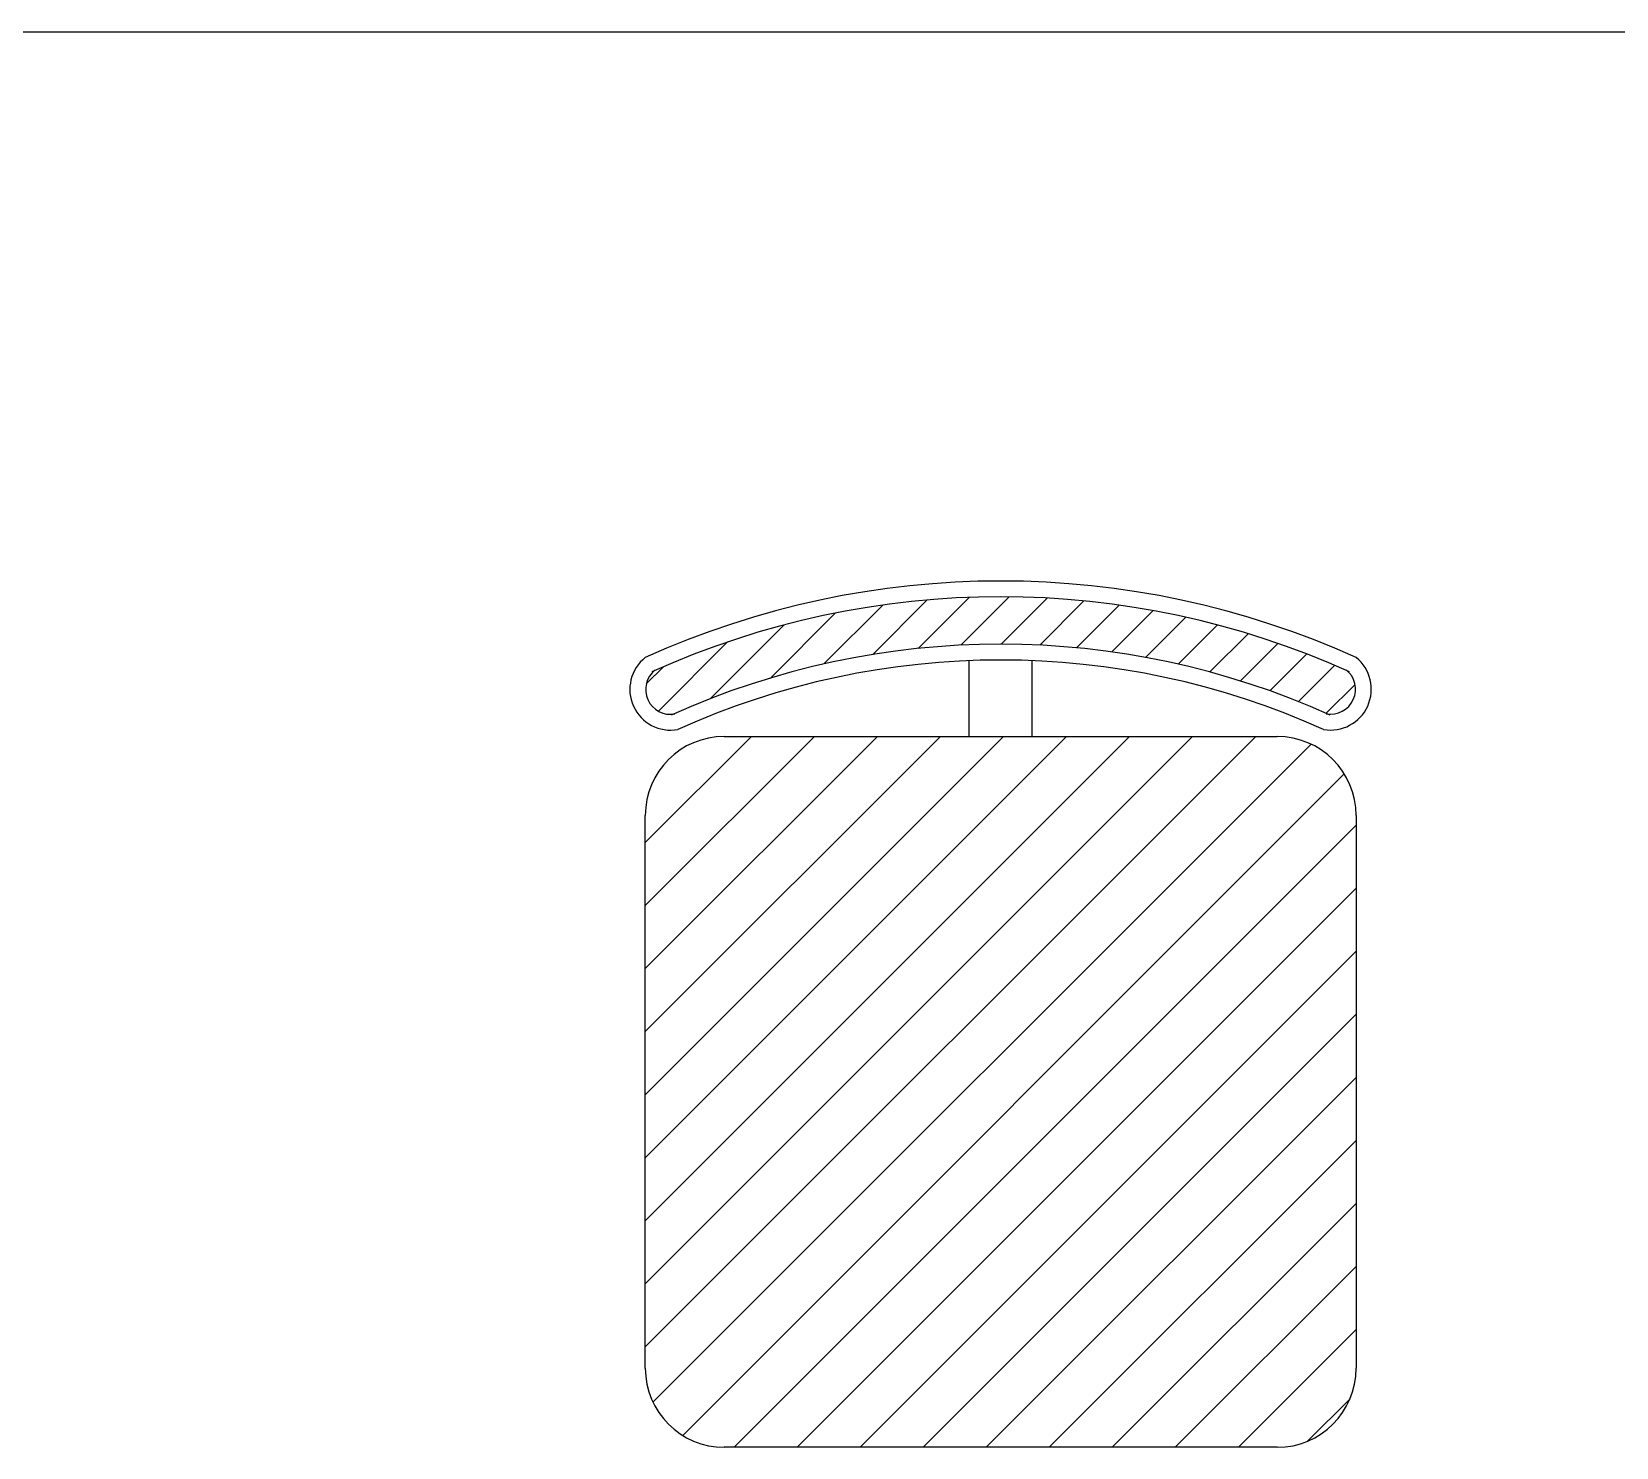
# Model space of a CAD drawing. Header units: inches. Extents: x 38074 to 101214, y 18833 to 57379.
# Drawn here: x 97711 to 98586, y 37059 to 37841 of the extents above; entities that cross this region are included whole.
import ezdxf

# ---------------------------------------------------------------- set-up
doc = ezdxf.new("R2010")
doc.units = ezdxf.units.IN
doc.layers.add('www.cad-blocks.net', color=7, linetype='Continuous')

# ---------------------------------------------------------------- blocks, each defined once
blk = doc.blocks.new('A$C403C54AD')
at = {"lineweight": 0, "ltscale": 0.05}
for p, q in [((1.01504, 2.04349, -0.0006), (0.98249, 2.01094, -0.0006)), ((1.0396, 2.04628, -0.0006), (1.00949, 2.01617, -0.0006)), ((1.0628, 2.04771, -0.0006), (1.03459, 2.0195, -0.0006)), ((1.08487, 2.04801, -0.0006), (1.05817, 2.02131, -0.0006)), ((1.10595, 2.04733, -0.0006), (1.08048, 2.02186, -0.0006)), ((1.12617, 2.04578, -0.0006), (1.10173, 2.02134, -0.0006)), ((1.14561, 2.04345, -0.0006), (1.12204, 2.01988, -0.0006)), ((1.16435, 2.04042, -0.0006), (1.14152, 2.01759, -0.0006)), ((0.96052, 2.0325, -0.0006), (0.91977, 1.99175, -0.0006)), ((0.98883, 2.03904, -0.0006), (0.95295, 2.00317, -0.0006)), ((1.18244, 2.03675, -0.0006), (1.16025, 2.01456, -0.0006)), ((1.19994, 2.03248, -0.0006), (1.17831, 2.01085, -0.0006)), ((0.92935, 2.0231, -0.0006), (0.89111, 1.98486, -0.0006)), ((1.21689, 2.02766, -0.0006), (1.19574, 2.00651, -0.0006)), ((1.23332, 2.02232, -0.0006), (1.21259, 2.00159, -0.0006)), ((1.24925, 2.01649, -0.0006), (1.22889, 1.99613, -0.0006)), ((0.89391, 2.00942, -0.0006), (0.88439, 1.9999, -0.0006)), ((1.26472, 2.01019, -0.0006), (1.24469, 1.99016, -0.0006)), ((1.27594, 1.99965, -0.0006), (1.25999, 1.98369, -0.0006)), ((1.22107, 1.97089, -0.0006), (0.88387, 1.63369, -0.0006)), ((1.18624, 1.97089, -0.0006), (0.88387, 1.66852, -0.0006)), ((1.15141, 1.97089, -0.0006), (0.88387, 1.70335, -0.0006)), ((1.11659, 1.97089, -0.0006), (0.88387, 1.73817, -0.0006)), ((1.08176, 1.97089, -0.0006), (0.88387, 1.773, -0.0006)), ((1.04693, 1.97089, -0.0006), (0.88387, 1.80783, -0.0006)), ((1.0121, 1.97089, -0.0006), (0.88387, 1.84266, -0.0006)), ((0.97728, 1.97089, -0.0006), (0.88387, 1.87749, -0.0006)), ((0.94245, 1.97089, -0.0006), (0.88387, 1.91231, -0.0006)), ((1.25166, 1.96666, -0.0006), (0.8881, 1.6031, -0.0006)), ((1.27003, 1.9502, -0.0006), (0.90456, 1.58473, -0.0006)), ((1.27654, 1.92188, -0.0006), (0.93288, 1.57822, -0.0006)), ((1.27654, 1.88705, -0.0006), (0.96771, 1.57822, -0.0006)), ((1.27654, 1.85223, -0.0006), (1.00253, 1.57822, -0.0006)), ((1.27654, 1.8174, -0.0006), (1.03736, 1.57822, -0.0006)), ((1.27654, 1.78257, -0.0006), (1.07219, 1.57822, -0.0006)), ((1.27654, 1.74774, -0.0006), (1.10702, 1.57822, -0.0006)), ((1.27654, 1.71292, -0.0006), (1.14185, 1.57822, -0.0006)), ((1.27654, 1.67809, -0.0006), (1.17667, 1.57822, -0.0006)), ((1.27654, 1.64326, -0.0006), (1.2115, 1.57822, -0.0006)), ((1.27319, 1.60508, -0.0006), (1.24968, 1.58157, -0.0006))]:
    blk.add_line(p, q, dxfattribs=at)
for p, q in [((1.06275, 1.97089, -0.0006), (1.06275, 2.01313, -0.0006)), ((1.09766, 1.97089, -0.0006), (1.09766, 2.01313, -0.0006)), ((0.9275, 1.97089, -0.0006), (1.23291, 1.97089, -0.0006)), ((0.88387, 1.75274, -0.0006), (0.88387, 1.92726, -0.0006)), ((1.27654, 1.92726, -0.0006), (1.27654, 1.62185, -0.0006)), ((0.88387, 1.62185, -0.0006), (0.88387, 1.75274, -0.0006)), ((1.23291, 1.57822, -0.0006), (0.9275, 1.57822, -0.0006))]:
    blk.add_line(p, q)
for centre, radius, start, end in [((1.0802, 1.57933, -0.0006), 0.47743, 65.7176, 114.2824), ((1.0802, 1.57933, -0.0006), 0.46871, 65.7176, 114.2824), ((0.89781, 1.99688, -0.0006), 0.02249, 128.33061, 280.2342), ((1.0802, 1.57933, -0.0006), 0.44253, 65.7176, 114.2824), ((1.26239, 1.99698, -0.0006), 0.02254, 260.33156, 51.10363), ((0.89781, 1.99688, -0.0006), 0.01376, 128.33061, 280.2342), ((1.0802, 1.57933, -0.0006), 0.4338, 65.7176, 114.2824), ((1.26239, 1.99698, -0.0006), 0.01382, 260.33156, 51.10363), ((0.9275, 1.92726, -0.0006), 0.04363, 90, 180), ((1.23291, 1.92726, -0.0006), 0.04363, 0, 90), ((0.9275, 1.62185, -0.0006), 0.04363, 180, 270), ((1.23291, 1.62185, -0.0006), 0.04363, 270, 0)]:
    blk.add_arc(centre, radius, start, end)
blk = doc.blocks.new('FORMAT')
at = {"color": 155, "true_color": 0x546d8e}
blk.add_line((41802.77, 37840.91), (101213.96, 37840.91), dxfattribs=at)

msp = doc.modelspace()

# ---------------------------------------------------------------- block references
at = {"xscale": 1000, "yscale": 1000, "zscale": 1000}
msp.add_blockref('A$C403C54AD', (97166.18, 35480.7, 0.6), dxfattribs=at)
at = {"layer": 'www.cad-blocks.net'}
msp.add_blockref('FORMAT', (0, 0), dxfattribs=at)

doc.saveas('drawing.dxf')
